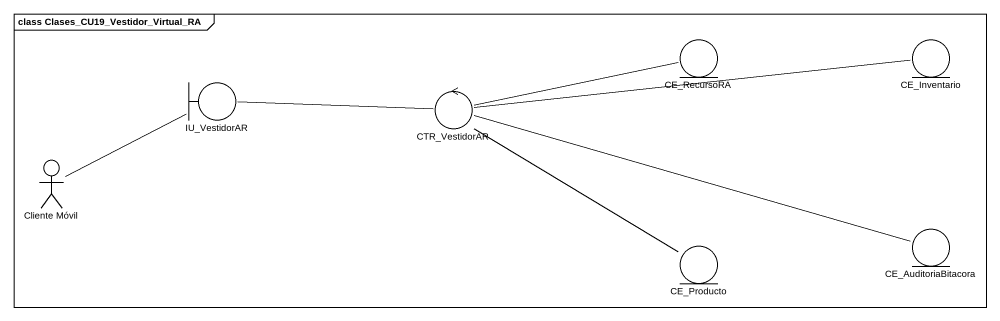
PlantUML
@startuml
mainframe class Clases_CU19_Vestidor_Virtual_RA
entity CE_RecursoRA
entity CE_Inventario
boundary IU_VestidorAR
control CTR_VestidorAR
actor "Cliente Móvil" as Cliente_Móvil
entity CE_Producto
entity CE_AuditoriaBitacora
IU_VestidorAR -right- CTR_VestidorAR
CTR_VestidorAR -right- CE_RecursoRA
CTR_VestidorAR -right- CE_Inventario
CTR_VestidorAR -- CE_Producto
CTR_VestidorAR -right- CE_AuditoriaBitacora
Cliente_Móvil -right- IU_VestidorAR
@enduml
